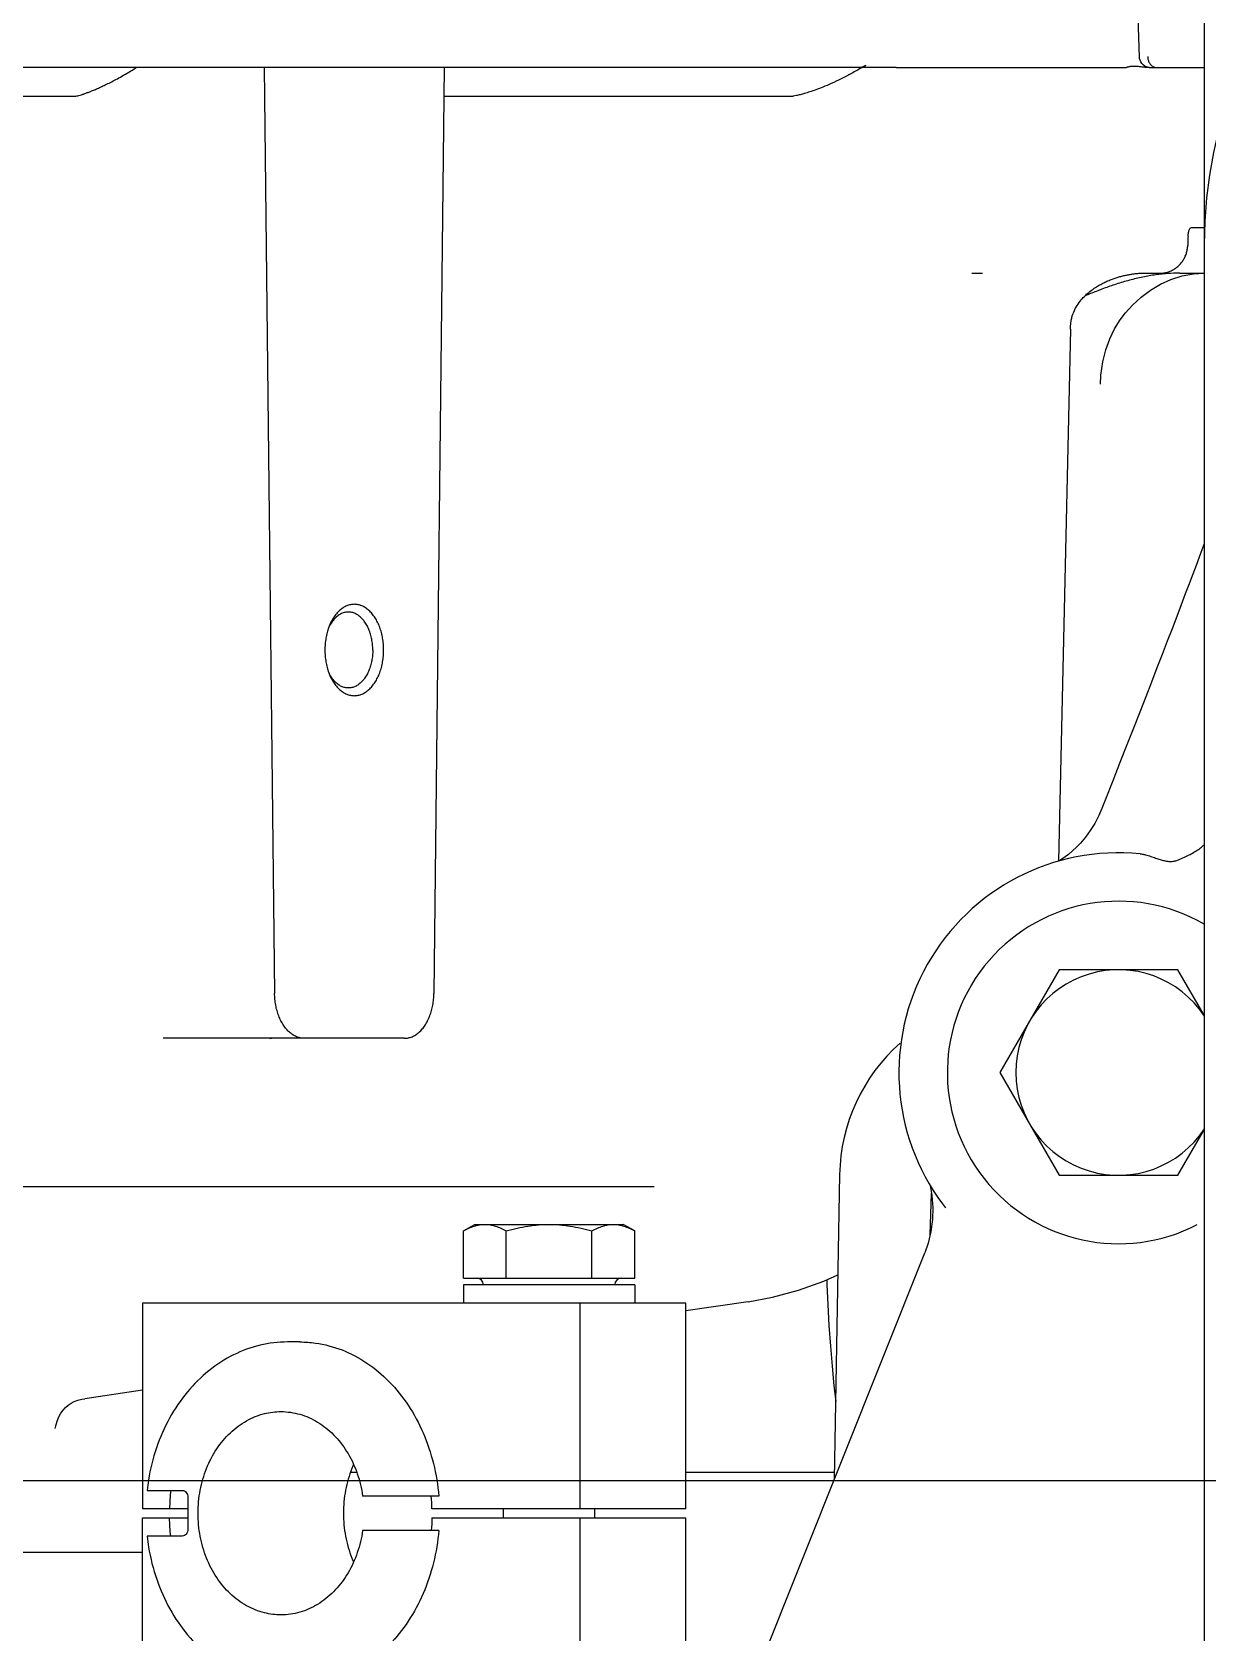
# Model space of a CAD drawing. Header units: millimetres. Extents: x 156850 to 204135, y 56350 to 74150.
# Drawn here: x 175004.8 to 175107.8, y 62984 to 63124.1 of the extents above; entities that cross this region are included whole.
import ezdxf

# ---------------------------------------------------------------- set-up
doc = ezdxf.new("R2010")
doc.units = ezdxf.units.MM
doc.header["$LTSCALE"] = 150
doc.layers.add('-----33 Equipment', color=5, linetype='Continuous')

# ---------------------------------------------------------------- blocks, each defined once
blk = doc.blocks.new('X-2F-PLAN$0$A$C73FA2420')
at = {"color": 0, "linetype": 'Continuous'}
for p, q in [((3366.733949000714, 560.9237819184782), (3366.733949000714, 663.6753501489293)), ((3364.242563502514, 659.0882249762071), (3364.242569551454, 629.7707428798894)), ((3268.733949000714, 578.9708863035776), (3268.733949000714, 653.1699102818966)), ((3236.733949000714, 646.9416151843034), (3236.733949000714, 623.787157325598)), ((3250.118125548353, 629.1099158786819), (3250.165851020021, 628.8478134432225)), ((3250.906023726333, 623.787157325598), (3250.165825697943, 628.8479843271198)), ((3221.73394899955, 623.787157325598), (3239.73394899955, 623.787157325598)), ((3239.73394899955, 623.787157325598), (3239.73394899955, 619.8134566625231)), ((3258.53394899948, 623.787157325598), (3240.53394899948, 623.787157325598)), ((3240.53394899948, 619.8134566625231), (3240.53394899948, 623.787157325598)), ((3258.533948999248, 576.1953390773269), (3258.53394899948, 623.7871573257144)), ((3238.133948999573, 620.3028353155241), (3238.133948999806, 623.386769510922)), ((3242.133948999806, 623.3867626331048), (3242.133948999573, 620.3028353155241)), ((3281.733949000714, 600.8269871608936), (3281.733949000714, 621.9790188018233)), ((3241.533948999597, 619.8134566625231), (3238.73394899955, 619.8134566625231)), ((3366.733949000714, 613.1195592613076), (3285.664139374858, 612.2099641478853)), ((3255.133948999573, 610.0082146712812), (3255.133948999573, 611.078573460516)), ((3243.733949000714, 605.5377570146811), (3243.733949000714, 605.034450009407)), ((3238.633948999573, 597.8350743778865), (3238.633948999573, 604.5018712626188)), ((3241.633948999573, 597.8350743778865), (3241.633948999573, 604.5018712626188)), ((3239.73394899955, 598.425659103319), (3239.733948999317, 576.1953390772105)), ((3240.533948999248, 576.1953390772105), (3240.53394899948, 598.425659103319)), ((3366.733949000714, 597.3466332074022), (3285.664139374858, 598.2562283208827)), ((3364.24256417749, 597.3745862946962), (3364.242563502514, 566.8656079274951)), ((3260.133948999457, 595.6645974201965), (3258.53394899948, 595.6645974201965)), ((3260.133948999341, 580.6645974201965), (3260.133948999457, 595.6645974201965)), ((3260.733948999434, 595.670150919701), (3264.853392415913, 595.670150919701)), ((3260.733948999434, 595.670150919701), (3260.733948999317, 580.659043920692)), ((3264.853392415913, 595.6701509195846), (3265.433948999504, 594.6645974201965)), ((3265.433948999504, 594.6645974147832), (3265.433948999387, 581.6645974256098)), ((3239.73394899955, 592.1645974203129), (3240.53394899948, 592.1645974203129)), ((3260.733948999434, 591.9173741699196), (3264.853392415913, 591.9173741699196)), ((3193.73394899955, 585.4524961729185), (3239.73394899955, 585.4524961728021)), ((3240.53394899948, 585.4524961728021), (3258.53394899948, 585.4524961728021)), ((3260.733948999317, 584.4118206705316), (3264.853392415796, 584.4118206705316)), ((3239.733948999434, 584.1645974203129), (3240.533948999364, 584.1645974203129)), ((3264.853392415796, 580.6590439208085), (3265.433948999387, 581.6645974201965)), ((3260.133948999341, 580.6645974201965), (3258.533948999364, 580.6645974201965)), ((3260.733948999317, 580.659043920692), (3264.853392415796, 580.659043920692)), ((3207.388560667867, 576.1953390773269), (3239.733948999434, 576.1953390772105)), ((3240.533948999364, 576.1953390772105), (3258.533948999364, 576.1953390772105)), ((3243.733949000714, 576.1953390772105), (3243.733949000714, 563.1655474255094)), ((3258.662006729166, 570.7374733327306), (3257.86405449349, 576.1953390772105)), ((3218.591741557349, 572.9764927289216), (3262.951696098084, 555.2501582811237)), ((3260.56230913382, 563.8457883986994), (3260.137035120628, 563.8291067727841)), ((3269.807951781666, 562.7104240140761), (3243.116554439417, 563.176324087719)), ((3366.733949000714, 557.7619019082049), (3366.733949000714, 537.5856132120825)), ((3264.502965426422, 554.7843198876944), (3268.146470680018, 554.657085880579)), ((3267.221441167523, 553.6956111988984), (3266.881350303418, 553.4509368313011)), ((3266.881366475951, 553.4509480355191), (3266.882195544313, 553.4515229603276)), ((3348.733949000714, 551.142015772115), (3348.733949000714, 550.1816303579835)), ((3278.733949000714, 548.6699151272769), (3269.733949000714, 543.4737627045834)), ((3287.733949000714, 543.4737627045834), (3278.733949000714, 548.6699151272769)), ((3269.733949000714, 543.4737627045834), (3269.733949000714, 533.0814578590798)), ((3287.733949000714, 533.0814578590798), (3287.733949000714, 543.4737627045834)), ((3343.836354227387, 542.4877119890298), (3297.232417552499, 543.5505679579219)), ((3344.360082873493, 542.4510609711288), (3344.540456472547, 542.4268725927104)), ((3305.876332590589, 538.1499599221861), (3304.26309177652, 538.7841621261905)), ((3307.416320795892, 537.5457927765092), (3305.876332590589, 538.1499599221861)), ((3344.643709922442, 538.1349116303027), (3345.272849535919, 537.6540596146951)), ((3308.8871178556, 536.9699762461241), (3307.416320795892, 537.5457927765092)), ((3310.29271742492, 536.4208699450828), (3308.8871178556, 536.9699762461241)), ((3367.638464262011, 536.4398692536051), (3405.733949000714, 537.77019289491)), ((3311.637197901728, 535.8967835980002), (3310.29271742492, 536.4208699450828)), ((3312.92467416462, 535.396082997031), (3311.637197901728, 535.8967835980002)), ((3314.159999022842, 534.916800522129), (3312.92467416462, 535.396082997031)), ((3348.718675562646, 536.592673766776), (3348.726921896916, 536.4943367925007)), ((3348.726921896916, 536.4943367925007), (3348.732100892928, 536.4195419399766)), ((3348.732100892928, 536.4195419399766), (3348.734323687851, 536.3792771738954)), ((3348.733949000714, 536.3863399958936), (3348.733949000714, 534.6287825513282)), ((3348.734323687851, 536.3792771738954), (3348.736029004329, 536.3466145881102)), ((3366.733949000714, 535.6085556480102), (3366.733949000714, 530.7776102818898)), ((3315.348375414032, 534.4569004668156), (3314.159999022842, 534.916800522129)), ((3316.494577977224, 534.0145242515136), (3315.348375414032, 534.4569004668156)), ((3317.602032248862, 533.5883321691072), (3316.494577977224, 534.0145242515136)), ((3269.733949000714, 533.0814578590798), (3273.72433005739, 530.7776102818898)), ((3283.743567943922, 530.7776102818898), (3287.733949000714, 533.0814578590798)), ((3318.666637900867, 533.1799273720244), (3317.602032248862, 533.5883321691072)), ((3319.681385518517, 532.791998585104), (3318.666637900867, 533.1799273720244)), ((3320.639607984922, 532.4270530054928), (3319.681385518517, 532.791998585104)), ((3348.733949000714, 532.9001002889127), (3348.733949000714, 530.7776102818898)), ((3321.535021854681, 532.0874301920994), (3320.639607984922, 532.4270530054928)), ((3322.365182115347, 531.7739898426225), (3321.535021854681, 532.0874301920994)), ((3323.135722366627, 531.4845255491091), (3322.365182115347, 531.7739898426225)), ((3323.851630437421, 531.2170990314917), (3323.135722366627, 531.4845255491091)), ((3324.517168461112, 530.9700899439049), (3323.851630437421, 531.2170990314917)), ((3352.733949000714, 531.8931648330181), (3352.733949000714, 530.7776102818898)), ((3411.233949000714, 530.7776102818898), (3067.233949000714, 530.7776102818898)), ((3325.039535559481, 530.7776102818898), (3324.517168461112, 530.9700899439049))]:
    blk.add_line(p, q, dxfattribs=at)
for points in [[(3247.556839232566, 631.4252841779962), (3247.782338391291, 631.3812745307805), (3248.207352908212, 631.2624350088881), (3248.577823368483, 631.1119803445181), (3248.897849023924, 630.9355313496781), (3249.17283680418, 630.7367426028941), (3249.4079714166, 630.5177423852147), (3249.604750521015, 630.2835747516947), (3249.770155525417, 630.0321695582825), (3249.90972425777, 629.7578026740812), (3250.025901848683, 629.4531514749979), (3250.118125548353, 629.1099158786819)], [(3281.733949000714, 612.600983527198), (3281.723918200936, 612.6344350152067), (3281.723545001354, 612.6338262932841), (3281.731046319124, 612.5661422326812), (3281.733950743917, 612.4789478327148)], [(3258.662008431857, 570.7374693599995), (3259.060417998233, 568.5829587143962), (3259.662536950316, 566.3228243489284), (3260.445209615631, 564.1089321990148), (3260.999125660281, 562.8641826459207)], [(3260.137035818421, 563.8291066964739), (3258.421050389414, 563.7523894259939), (3256.580515377806, 563.648613341793), (3254.773857276654, 563.523920189531), (3253.009768746211, 563.3786997970892), (3251.29669743299, 563.2133678426035), (3249.906250889529, 563.0578094953089)], [(3268.875263970229, 554.7918090581079), (3267.954140081187, 554.6215320550837), (3266.907304604421, 554.5401328622829), (3265.857516504242, 554.5691296794103), (3264.816435825196, 554.7082496969961), (3263.795602411381, 554.9559764129808), (3262.951696897042, 555.2501602750854)], [(3298.45721268584, 541.9654913563863), (3297.838681045803, 542.6546803609817), (3297.257028025226, 543.4500400983961)], [(3343.836354241474, 542.487712362723), (3344.030689160689, 542.4798905497883), (3344.360082873493, 542.4510609711288)], [(3344.540459967917, 542.4268718265812), (3344.616298658191, 542.4144929398899), (3344.804768129485, 542.3755237925216), (3344.985419471515, 542.3270849678083), (3345.15805326181, 542.2705008334015), (3345.322624172899, 542.2070209698286), (3345.479229495395, 542.1377723317128), (3345.628256229917, 542.0636599496938), (3345.770175024983, 541.9854285832844), (3345.905443115626, 541.9036831386038), (3346.034534959123, 541.8189155883156), (3346.157893007039, 541.7315277670277), (3346.275927830022, 541.6418301730882), (3346.388956638635, 541.5501311342232), (3346.497154385201, 541.4568058992154), (3346.600679313648, 541.3622004017816), (3346.699688076624, 541.2666258492973), (3346.794351190561, 541.1703572184779), (3346.884829853312, 541.0736527789268), (3346.971277807723, 540.9767489248188), (3347.053843233967, 540.8798619494191), (3347.132673211279, 540.7831867004861), (3347.207912529586, 540.6869004486944), (3347.279712966643, 540.5911492094165), (3347.348299326142, 540.4959527119063), (3347.41391110979, 540.4012702876935), (3347.476770650246, 540.3070438008872), (3347.53708533349, 540.2131981903221), (3347.595047324547, 540.1196457031765), (3347.650808015023, 540.026332619891), (3347.704455644474, 539.9332886527991), (3347.756069479743, 539.8405458683847), (3347.80572575226, 539.748131153523), (3347.853497391916, 539.6560674741049), (3347.899453071645, 539.5643756692298), (3347.943658938515, 539.4730710153235), (3347.986178509076, 539.382165019575), (3348.027072354453, 539.2916667234967), (3348.066397678922, 539.2015835433267), (3348.104209449841, 539.1119189774035), (3348.140560095897, 539.0226743583917), (3348.175499444129, 538.9338494936237), (3348.209074906423, 538.8454422634095), (3348.241331584402, 538.7574487323873), (3348.272312205168, 538.6698638892849), (3348.302057688823, 538.5826807300909), (3348.330606639385, 538.495891820814), (3348.35799526202, 538.4094895439921), (3348.38425849122, 538.3234636543784), (3348.409429117804, 538.237804708886), (3348.433535601129, 538.1525108101196), (3348.456591953523, 538.067629170022), (3348.478605638025, 537.983236558619), (3348.49958505237, 537.8994118047995), (3348.519542153808, 537.8162285782164), (3348.53848870832, 537.7337689565029), (3348.556438630098, 537.6521115343203), (3348.57340829575, 537.5713354339823), (3348.589412942412, 537.4915296987165), (3348.604472400621, 537.4127717423835), (3348.618604170042, 537.3351599440794), (3348.631829412188, 537.2587792077102), (3348.644168600324, 537.1837345964159), (3348.655640989891, 537.1101413823781), (3348.666268446017, 537.0381234507076), (3348.676071091671, 536.9678175423178), (3348.68507288082, 536.8993633727077), (3348.69329195621, 536.8329437146895), (3348.700749960029, 536.7687552493298), (3348.707461007405, 536.7070572616067), (3348.71343639167, 536.6482017975068), (3348.718675562646, 536.592673766776)], [(3301.843723312602, 539.737625039008), (3301.230751267518, 540.0032822929206), (3300.546575351153, 540.3601382825291), (3299.916596424766, 540.7526335513103), (3299.339181378717, 541.175204203173), (3298.815538848517, 541.6203222508193), (3298.457213932183, 541.9654925892828)], [(3304.26309177652, 538.7841621261905), (3302.572613386204, 539.4500971265952), (3301.843726372113, 539.7376363140065)], [(3339.008313277736, 539.8674963777885), (3339.802471623523, 539.8258338851738), (3340.959808263695, 539.6641955542145), (3342.014378827764, 539.4018668087083), (3342.974441970699, 539.0534433695138), (3343.848364108824, 538.629019821994), (3344.643709922442, 538.1349116303027)], [(3345.27277799719, 537.6541198139894), (3345.934168984997, 537.05346772552), (3346.624561125995, 536.3049535143073), (3347.23950800742, 535.4878351420048), (3347.763910490787, 534.6107506742119), (3348.185170903686, 533.6830569140147), (3348.492876055767, 532.7141745698755), (3348.678262750152, 531.712967370986), (3348.733948356821, 530.7824923564913)], [(3366.75007038156, 535.660774730728), (3366.797117517679, 535.8286652737297), (3366.873331172741, 535.984792572388), (3366.975514997845, 536.1235640989034), (3367.099021084374, 536.2401595563861), (3367.237508707098, 536.3308014083304), (3367.38265361602, 536.3933827495784), (3367.525338894338, 536.428649252397), (3367.63876221003, 536.4398796618916)]]:
    blk.add_lwpolyline(points, dxfattribs=at)
for centre, radius, start, end in [((3260.133948999457, 594.5145974201732), 0.6, 270, 0), ((3260.133948999341, 581.8145974202198), 0.6, 0, 90), ((3269.533949000644, 547.0128152000834), 15.7, 41.44303556193927, 88.99999999847805), ((3278.733949000714, 538.2776102818898), 19.2419591768, 354.3706257338894, 126.7484264544291), ((3278.733949000714, 538.2776102818898), 15, 329.999246625017, 207.3860176073412), ((3278.733949000714, 538.2776102818898), 9, 303.2170723749791, 236.7779993071049), ((3351.233949000714, 490.7776102818898), 40, 0, 90)]:
    blk.add_arc(centre, radius, start, end, dxfattribs=at)
for points, start_tangent, end_tangent in [([(3364.242569551454, 629.7707428798894), (3364.251250997419, 629.6248973638285), (3364.277866046643, 629.4630280514248)], (1.262952015467234e-06, -0.9999999999984922), (0.2069136132672339, -0.9783592165677958)), ([(3364.277866046643, 629.4630280514248), (3364.330199078657, 629.252719280601), (3364.402410088689, 629.0171298236237), (3364.49179324531, 628.7598135722801), (3364.597529684077, 628.4799621577258), (3364.722050052253, 628.1706400067196), (3364.867012244882, 627.8291670453036), (3365.03455750586, 627.4531783384737), (3365.226506287465, 627.0423476212891), (3365.44381631224, 626.5992145261844), (3365.693202310125, 626.1161598233739), (3365.983890154399, 625.5841352813877), (3366.326394445845, 624.9962527318276), (3366.733949000714, 624.3467375045293)], (0.206934788371721, -0.9783547379969788), (0.5468708628143174, -0.8372169727160981)), ([(3238.133947475464, 623.3868214950198), (3237.166564021609, 623.2525978856138), (3234.347293119179, 622.5383499431191), (3231.755757362465, 621.384039402823), (3229.486297810683, 619.8320942407008), (3227.634257515427, 617.9506621467881), (3226.259468985023, 615.8044233003748), (3225.417421336751, 613.4850588507252), (3225.133948999573, 611.078573460516)], (-0.9938833718549138, -0.1104347913926221), (0, -0.99999999999995)), ([(3255.133948999573, 611.078573460516), (3254.849936220562, 613.4873295354773), (3254.004084612243, 615.8131745491992), (3252.620573446271, 617.9669425687171), (3250.755553582567, 619.8537555974908), (3248.471004687017, 621.4068556741113), (3245.865738496883, 622.5571986255818), (3243.036825828371, 623.2632282000268), (3242.133950431948, 623.3868206685875)], (0, 1.000000000000021), (-0.9938832087923454, 0.1104362588995947)), ([(3238.127961311373, 621.3048253866727), (3239.73394899955, 621.4171985437861)], (0.9931982204006685, 0.116435797728534), (0.9997321975932608, 0.02314158799876626)), ([(3242.13993668789, 621.3048253866727), (3240.53394899948, 621.4171985437861)], (-0.9931982203955056, 0.1164357977752908), (-0.9997321975930871, 0.02314158799585131)), ([(3238.73394899955, 619.8134566625231), (3238.50433894014, 619.8507083944278), (3238.309684930835, 619.9567923513823), (3238.179621280055, 620.115558212914), (3238.133948999573, 620.3028353155241)], (-1.000000000001694, 0), (0, 0.9999999999995053)), ([(3242.133948999573, 620.3028353155241), (3242.088276719209, 620.115558212914), (3241.958213068428, 619.9567923513823), (3241.763559059124, 619.8507083944278), (3241.533948999597, 619.8134566625231)], (0, -0.9999999999992795), (-1.000000000000333, 0)), ([(3231.233995068702, 611.6559121893952), (3231.409650531714, 613.0924285267829), (3232.035638282658, 614.6680690732901), (3233.08288164332, 616.0865895238821), (3234.49681066873, 617.274509736686), (3236.204047352425, 618.170248473878), (3238.116123395972, 618.727231575409), (3240.133948999573, 618.9162624652963), (3242.151774603291, 618.727231575409), (3244.063850646839, 618.170248473878), (3245.771087330533, 617.274509736686), (3247.185016355943, 616.0865895238821), (3248.232259716606, 614.6680690732901), (3248.858247467433, 613.0924285267829), (3249.033902930445, 611.6559121893952)], (0.0001424723709055759, 0.9999999898507328), (0.0001424723709055757, -0.9999999898507317)), ([(3238.633948999573, 604.5018712626188), (3236.684127413668, 604.9655534859048), (3234.914479597704, 605.7774050573935), (3233.416743183974, 606.8950093658059), (3232.268498700927, 608.2602903626976), (3231.52934362879, 609.8024562058854), (3231.237874204991, 611.4415763983852), (3231.233995068702, 611.6559121893952)], (-0.9904149202489039, 0.1381241678667325), (0.0001424723785028413, 0.9999999898507113)), ([(3249.033902930445, 611.6559121893952), (3249.030023794272, 611.4415763983852), (3248.738554370473, 609.8024562058854), (3247.99939929822, 608.2602903626976), (3246.851154815289, 606.8950093658059), (3245.353418401559, 605.7774050573935), (3243.583770585596, 604.9655534859048), (3241.633948999573, 604.5018712626188)], (0.0001424723721403085, -0.9999999898509948), (-0.9904149202487522, -0.138124167866755)), ([(3281.733949000714, 609.6392053078162), (3281.767414379516, 609.971099836519), (3281.867250549956, 610.2974408771843), (3282.031786984531, 610.6127678665216), (3282.258270546328, 610.9118045358919), (3282.542911555967, 611.1895471977186), (3282.880947204074, 611.4413484702818), (3283.266721245018, 611.6629950409988), (3283.693778641522, 611.8507781667868), (3284.15497357503, 612.0015557308798), (3284.642589014024, 612.1128048191895), (3285.148465840495, 612.1826639351202), (3285.664139374858, 612.2099641478853)], (0, 0.9999999999999877), (0.9999370628694348, 0.01121919332398984)), ([(3238.633948999573, 597.8350743778865), (3235.785760127474, 598.2990568798268), (3233.101054707076, 599.2018446042202), (3230.68009003473, 600.5095418883138), (3228.613574797288, 602.1730186578934), (3226.978803994949, 604.129887239018), (3225.836893748725, 606.3068118511001), (3225.230508385226, 608.6222517950227), (3225.134129267652, 610.0088428182062)], (-0.9966569697604253, 0.08169996712192806), (-4.222484519162524e-05, 0.99999999910854)), ([(3255.133768731612, 610.0088428182062), (3255.037389614037, 608.6222517950227), (3254.431004250422, 606.3068118511001), (3253.289094004314, 604.129887239018), (3251.654323201859, 602.1730186578934), (3249.587807964417, 600.5095418883138), (3247.166843292071, 599.2018446042202), (3244.48213787179, 598.2990568798268), (3241.633948999573, 597.8350743778865)], (-4.222484519162523e-05, -0.9999999991085398), (-0.9966569697604528, -0.08169996712186611)), ([(3313.558106683777, 607.3905810497236), (3313.298903284594, 607.2729270234122), (3312.905521875829, 607.0511741450755), (3312.560535639524, 606.798313449719), (3312.269847385469, 606.518671453814), (3312.038430870627, 606.2170329093933), (3311.870245695463, 605.8985589357908), (3311.768169555115, 605.5686987108202), (3311.733949000714, 605.233096234384), (3311.768169555115, 604.897493758006), (3311.870245695463, 604.5676335329772), (3312.038430870627, 604.2491595593747), (3312.269847385469, 603.9475210150122), (3312.560535639524, 603.6678790191072), (3312.905521875829, 603.4150183236925), (3313.298903284594, 603.193265445414), (3313.733949000714, 603.0064146374934), (3314.203215271118, 602.8576629689778), (3314.698672820232, 602.7495556222857), (3315.211844231817, 602.6839423440979), (3315.733949000714, 602.6619457955821)], (-0.9230747799115495, -0.3846205281764054), (1.000000000000136, 0)), ([(3312.410449000658, 605.7513253001962), (3312.444277438568, 606.0553531468031), (3312.545074102818, 606.3531918632216), (3312.710787064047, 606.6387783120153), (3312.938042884227, 606.9062987766811), (3313.222215290298, 607.1503073120839), (3313.557519351365, 607.3658366079908)], (0, 0.9999999999994736), (0.8736295405747692, 0.4865916417624442)), ([(3313.557519351365, 607.3658366079908), (3313.567379528424, 607.3713068757788)], (0.8736295400146238, 0.4865916427491232), (0.8752540912412567, 0.4836633910480937)), ([(3313.78546901152, 607.4785726685077), (3313.733949000714, 607.4597778312746), (3313.558106683777, 607.3905810497236)], (-0.9413213400152155, -0.3375116810608175), (-0.9230747798600267, -0.3846205283005537)), ([(3315.733949000714, 607.8042466731276), (3315.211844231817, 607.7822501247283), (3314.698672820232, 607.7166368464241), (3314.203215271118, 607.6085294997902), (3313.78546901152, 607.4785726685077)], (-0.9999999999990694, 0), (-0.9413213400421697, -0.3375116809582498)), ([(3317.682428989792, 607.4785726685077), (3317.264682730078, 607.6085294997902), (3316.76922518108, 607.7166368464241), (3316.256053769612, 607.7822501247283), (3315.733949000714, 607.8042466731276)], (-0.941321340039986, 0.3375116809582469), (-0.9999999999990694, 0)), ([(3315.733949000714, 602.6619457955821), (3316.256053769612, 602.6839423440979), (3316.76922518108, 602.7495556222857), (3317.264682730078, 602.8576629689778), (3317.733949000714, 603.0064146374934), (3318.168994716718, 603.193265445414), (3318.562376125366, 603.4150183236925), (3318.907362361788, 603.6678790191072), (3319.198050615727, 603.9475210150122), (3319.429467130685, 604.2491595593747), (3319.597652305732, 604.5676335329772), (3319.699728446198, 604.897493758006), (3319.733949000714, 605.233096234384), (3319.699728446198, 605.5686987108202), (3319.597652305732, 605.8985589357908), (3319.429467130685, 606.2170329093933), (3319.198050615727, 606.518671453814), (3318.907362361788, 606.798313449719), (3318.562376125366, 607.0511741450755), (3318.168994716718, 607.2729270234122), (3317.909791317419, 607.3905810497236)], (1.000000000000135, 0), (-0.9230747799080706, 0.3846205281757524)), ([(3317.909791317419, 607.3905810497236), (3317.733949000714, 607.4597778312746), (3317.682428989792, 607.4785726685077)], (-0.9230747798571094, 0.38462052830115), (-0.9413213400037344, 0.3375116810594044)), ([(3317.910378649831, 607.3658366079908), (3317.900518473005, 607.3713068757788)], (-0.8736295400604837, 0.486591642763417), (-0.8752540911954624, 0.4836633910397621)), ([(3319.057449000655, 605.7513253001962), (3319.023620562744, 606.0553531468031), (3318.922823898494, 606.3531918632216), (3318.757110937149, 606.6387783120153), (3318.529855116969, 606.9062987766811), (3318.245682711015, 607.1503073120839), (3317.910378649831, 607.3658366079908)], (0, 0.9999999999994736), (-0.873629540575757, 0.4865916417626879)), ([(3244.334182045422, 605.3284290218144), (3244.063850646722, 605.4416574675124), (3242.151774603059, 605.9986405689851), (3240.133948999457, 606.1876714588725), (3238.116123395856, 605.9986405689851), (3236.204047352308, 605.4416574675124), (3235.933715953608, 605.3284290218144)], (-0.9164639120393667, 0.4001173552010162), (-0.9164639120393671, -0.4001173551975253)), ([(3315.733949000714, 603.6150206794264), (3315.260965635651, 603.6367651800974), (3314.797610847978, 603.7015560269938), (3314.353317204979, 603.808074265311), (3313.937129243859, 603.9541514907032), (3313.557519351365, 604.1368139922852), (3313.222215290298, 604.3523432883085), (3312.938042884227, 604.5963518235949), (3312.710787064047, 604.8638722883188), (3312.545074102818, 605.149458737229), (3312.444277438568, 605.4472974534729), (3312.410449000658, 605.7513253001962)], (-1.000000000000898, 0), (0, 1.000000000000322)), ([(3315.733949000714, 603.6150206794264), (3316.206932365661, 603.6367651800974), (3316.670287153218, 603.7015560269938), (3317.114580796333, 603.808074265311), (3317.530768757453, 603.9541514907032), (3317.910378649947, 604.1368139922852), (3318.245682711015, 604.3523432883085), (3318.529855116969, 604.5963518235949), (3318.757110937149, 604.8638722883188), (3318.922823898494, 605.149458737229), (3319.023620562744, 605.4472974534729), (3319.057449000655, 605.7513253001962)], (0.9999999999987172, 0), (0, 1.000000000000322)), ([(3281.733949000714, 600.8269871608936), (3281.767414379516, 600.4950926323072), (3281.867250549956, 600.1687515915837), (3282.031786984531, 599.8534246023046), (3282.258270546328, 599.5543879328761), (3282.542911555967, 599.2766452711076), (3282.880947204074, 599.0248439984862), (3283.266721245018, 598.803197427711), (3283.693778641522, 598.615414301923), (3284.15497357503, 598.4646367378882), (3284.642589014024, 598.3533876495785), (3285.148465840495, 598.2835285335896), (3285.664139374858, 598.2562283208827)], (0, -0.9999999999995904), (0.9999370628701105, -0.01121919332471717)), ([(3239.73394899955, 598.425659103319), (3238.62945549388, 598.4867013387848)], (-0.9997321975937061, 0.02314158797158145), (-0.9961898881826043, 0.08721070280411726)), ([(3240.53394899948, 598.425659103319), (3241.638442505267, 598.4867013387848)], (0.999732197594717, 0.02314158796729978), (0.9961898881839873, 0.08721070278847833)), ([(3264.853392415913, 595.6701509195846), (3265.1016408375, 595.1914173847763), (3265.284663849859, 594.7195407575928), (3265.396285712952, 594.2553649183246), (3265.433948999504, 593.7937625448103)], (0.4999999999790431, -0.8660254037967242), (0, -0.9999999999997473)), ([(3265.433948999504, 593.7937625448103), (3265.396285712952, 593.332160171296), (3265.284663849859, 592.8679843320278), (3265.1016408375, 592.3961077047861), (3264.853392415913, 591.9173741699196)], (0, -0.9999999999997472), (-0.5000000000171454, -0.8660254037744557)), ([(3264.853392415913, 591.9173741699196), (3265.1016408375, 590.9599071003031), (3265.284663849859, 590.0161538458196), (3265.396285712952, 589.0878021672252), (3265.433948999504, 588.1645974201965)], (0.2773500981059615, -0.9607689228324714), (0, -1.000000000000173)), ([(3265.433948999504, 588.1645974201965), (3265.396285712952, 587.2413926732261), (3265.284663849859, 586.3130409946316), (3265.1016408375, 585.3692877400899), (3264.853392415796, 584.4118206705316)], (0, -0.9999999999999979), (-0.2773500981066717, -0.9607689228322704)), ([(3264.853392415796, 584.4118206705316), (3265.1016408375, 583.9330871356069), (3265.284663849859, 583.4612105084234), (3265.396285712835, 582.997034669097), (3265.433948999387, 582.5354322955827)], (0.4999999999802619, -0.8660254037964092), (0, -0.9999999999997473)), ([(3265.433948999387, 582.5354322955827), (3265.396285712835, 582.0738299221266), (3265.284663849859, 581.6096540828003), (3265.101640837383, 581.1377774556167), (3264.853392415796, 580.6590439208085)], (0, -0.9999999999998219), (-0.5000000000169897, -0.8660254037745883)), ([(3364.242563502514, 566.8656079274951), (3364.247167642578, 566.7788956441218)], (0, -1.000000000000539), (0.1002245839029679, -0.9949648399714883)), ([(3366.754333117628, 560.7309372777818), (3366.228194207419, 561.6627084451029), (3365.749424513895, 562.5859806548106), (3365.344282212784, 563.4457563671167), (3365.031558156013, 564.1801787407021), (3364.792905932525, 564.8009666933212), (3364.609846622217, 565.3292762733763), (3364.469350471627, 565.782448155398), (3364.363513411023, 566.1724299117923), (3364.289154299535, 566.5046778402757), (3364.247167642578, 566.7788956441218)], (-0.5062093263920142, 0.8624106434137845), (-0.1002212985508356, 0.9949651709058799)), ([(3366.930084432825, 560.4281398198218), (3366.858412763686, 560.5574777040747), (3366.802272182074, 560.674842414679), (3366.763212739024, 560.7760054469109), (3366.74096739653, 560.8588599088253), (3366.733949000714, 560.9237819184782)], (-0.506751128422033, 0.8620923928676294), (-2.243782410492918e-07, 1.000000000002567)), ([(3366.733948918525, 557.7619015867822), (3366.741584413103, 558.7787380655063), (3366.748526106821, 559.7727521039196), (3366.754333117628, 560.7309372777818)], (8.582246002292788e-06, 0.9999999999632326), (0.00544325640499967, 0.999985185370178)), ([(3366.754333117628, 560.7309372777818), (3366.841083766427, 560.580506055674), (3366.930084432825, 560.4281398198218)], (0.49711471621894, -0.8676848269495786), (0.5067511203388582, -0.8620923976196503)), ([(3348.636244168039, 534.6181434728787), (3348.568754841457, 535.144987390202), (3348.362243367708, 536.3029213477857), (3348.077449567267, 537.4704902042286), (3347.726940555614, 538.6242790209944), (3347.336740838131, 539.7267925988999), (3346.947334034834, 540.7298573150765), (3346.755151398131, 541.2098572170944)], (-0.1112122801259896, 0.9937966737462076), (-0.3719998597784021, 0.9282327856330909)), ([(3366.733949000714, 535.6085512937279), (3366.739590174519, 535.7783952736063), (3366.754255671287, 535.9524158388958), (3366.774091521977, 536.1259035281837), (3366.795220031636, 536.2941541860928), (3366.814515371574, 536.4537241735961), (3366.830085021676, 536.6042402302846), (3366.840756367892, 536.7450865072315), (3366.845952954027, 536.8735768366023), (3366.846003111568, 536.9868648612173), (3366.841849999153, 537.0863533209777), (3366.834115817212, 537.1767877233797), (3366.82271260221, 537.2630694063264), (3366.806993147125, 537.348541367799), (3366.786744891317, 537.4320661650272), (3366.762177204015, 537.5117559694918), (3366.733949000714, 537.5856132120825)], (1.208640218337305e-06, 0.9999999999982824), (0.1028152854062305, 0.9947004660132146)), ([(3297.795205627917, 535.9179713347112), (3297.65715053759, 535.4535359736183), (3297.516763704829, 535.0303379325778), (3297.38787407463, 534.6405766449752), (3297.286334051867, 534.2818811740144), (3297.226489342866, 533.9541190008749), (3297.215649965219, 533.6461253560265), (3297.259127043071, 533.3420730289072), (3297.362757120631, 533.0304792383104)], (-0.2617226866538358, -0.9651431164812564), (0.3921721261511611, -0.9198918542239449)), ([(3297.883233592031, 536.3913891158882), (3297.856917351717, 536.1964499389869), (3297.795254499419, 535.918128963327)], (-0.09791320818704442, -0.9951949576151395), (-0.2617264475363652, -0.9651420966154656)), ([(3366.90443738352, 535.3639515186078), (3366.836090581724, 535.2649973374791), (3366.770179257961, 535.118127745227)], (-0.6284357054216377, -0.7778615327620064), (-0.3091110588870829, -0.9510259477406109)), ([(3366.926672573201, 535.3903222705121), (3366.90443738352, 535.3639515186078)], (-0.6604300406237, -0.7508875824419), (-0.6284357052167745, -0.7778615329362718)), ([(3367.707772052381, 535.7251784448745), (3367.563737271819, 535.7136620795936), (3367.420386713697, 535.6847273355233), (3367.283173049567, 535.6386510013836), (3367.154884226155, 535.5757270125905), (3367.034861761495, 535.4935877043172), (3366.926672573201, 535.3903222705121)], (-0.9997726324630725, -0.02132330611182423), (-0.6604300398610663, -0.7508875830975796)), ([(3348.733949000714, 532.9001002889127), (3348.692776413052, 534.0089089270914), (3348.636244168039, 534.6181434728787)], (0, 1.00000000000004), (-0.1112122801410789, 0.9937966737444626)), ([(3348.733949000714, 534.6287825513282), (3348.758005588898, 534.3032041087863), (3348.830766888568, 533.9777690594201), (3348.9504148626, 533.6635440323153), (3349.113156089676, 533.3685957812122), (3349.318648386514, 533.0940362560214), (3349.563161428436, 532.8471091052052), (3349.839124647202, 532.6360602119821), (3350.139689208008, 532.4654142209911), (3350.464184698998, 532.3360503952135), (3350.804951553, 532.2523570581106), (3351.150661604479, 532.2169009075151)], (0, -1.0000000000002), (0.999451847119562, -0.03310597064448328)), ([(3297.362757116323, 533.030479975976), (3297.594285139814, 532.5044755538111), (3297.832254159497, 532.0163008507807), (3298.07924936607, 531.5756984031759), (3298.335137591115, 531.1898684725165), (3298.598709822283, 530.8644935840857), (3298.684683251195, 530.7736261928221)], (0.3921721272601843, -0.919891853752948), (0.702230175795269, -0.7119499843378948)), ([(3351.933949000668, 532.1909473101841), (3351.542644211324, 532.2039148510084), (3351.150661604479, 532.2169009075151)], (-0.9994511809997971, 0.03312607431704723), (-0.9994518471176559, 0.03310597063961547)), ([(3351.933949000668, 532.1909473101841), (3352.088829936925, 532.1806673147948), (3352.238245158573, 532.1604174653185), (3352.376296609174, 532.1309359095176), (3352.497812911402, 532.0932579595246), (3352.597840991104, 532.0488357382128), (3352.672425454832, 531.9993343101814), (3352.733949000714, 531.8931648330181)], (0.9994511809995539, -0.03312607427783801), (0, -1.000000000000671))]:
    blk.add_spline(points, degree=3, dxfattribs=dict(at, start_tangent=start_tangent, end_tangent=end_tangent))
blk = doc.blocks.new('X-2F-PLAN$0$zw$C47F')
at = {"layer": '-----33 Equipment'}
blk.add_lwpolyline([(5941.055062095518, 2236.297062433208), (6141.055062095518, 2236.297062433208), (6141.055062095518, 1136.297062433208), (5941.055062095518, 1136.297062433208)], close=True, dxfattribs=at)
blk.add_blockref('X-2F-PLAN$0$A$C73FA2420', (2898.048655769322, 848.0194521513768), dxfattribs=at)

msp = doc.modelspace()

# ---------------------------------------------------------------- block references
at = {"layer": '-----33 Equipment', "rotation": 90.00000000000001}
msp.add_blockref('X-2F-PLAN$0$zw$C47F', (176486.2969182868, 56856.21575695537), dxfattribs=at)

doc.saveas('drawing.dxf')
